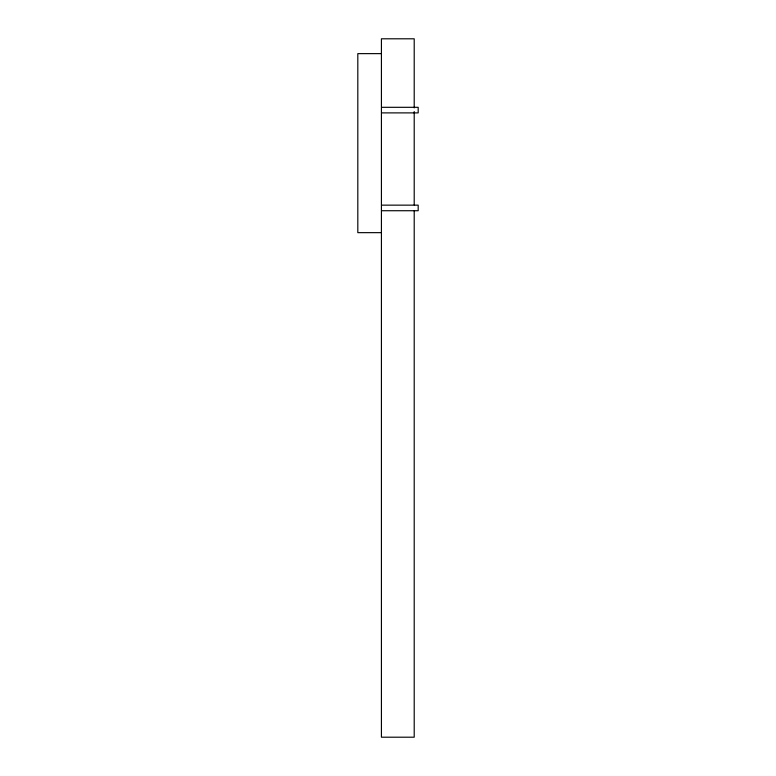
<?xml version="1.0" encoding="UTF-8"?>
<svg xmlns="http://www.w3.org/2000/svg" width="776" height="776" viewBox="0 0 776 776"><rect width="100%" height="100%" fill="white"/><g stroke="black" fill="none" stroke-linecap="round" stroke-linejoin="round"><path stroke-width="1.16" d="M381.423 53.631L357.814 53.631L357.814 232.654L381.423 232.654M381.598 107.311L418.186 107.311L418.186 112.889L381.598 112.889M381.598 205.145L418.186 205.145L418.186 210.723L381.598 210.723M414.209 107.912L414.209 38.8L381.423 38.8L381.423 737.2L414.209 737.2L414.209 210.975M414.209 111.55L414.209 204.912"/></g></svg>
